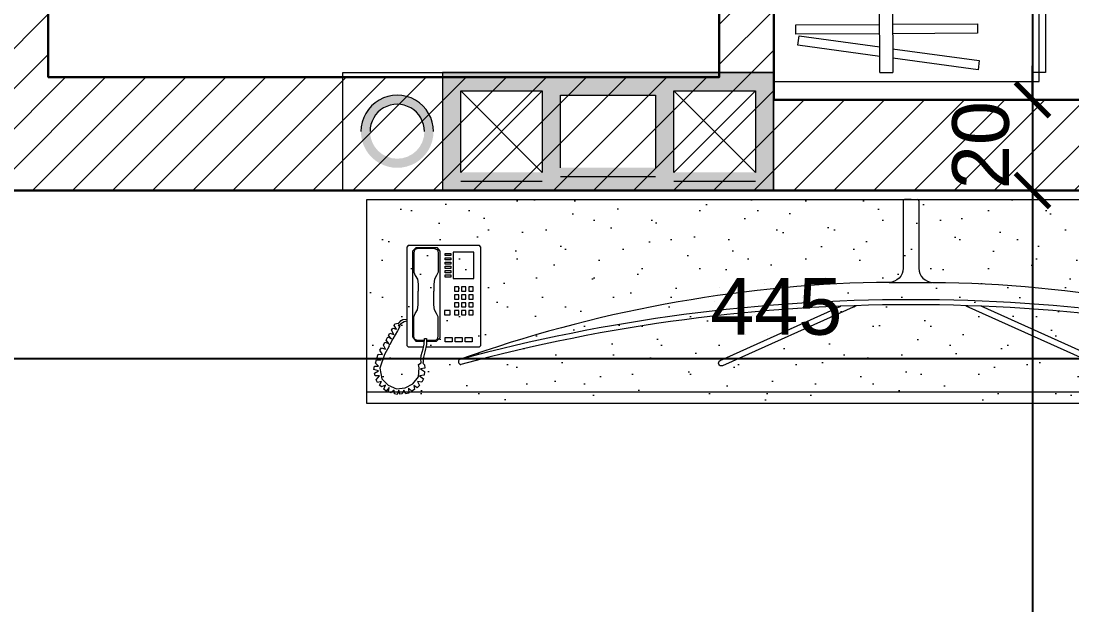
# Model space of a CAD drawing. Header units: feet. Extents: x 92587 to 97987, y -55119 to -48334.
# Drawn here: x 95055.1 to 95286.9, y -51703.7 to -51575 of the extents above; entities that cross this region are included whole.
import ezdxf

# ---------------------------------------------------------------- set-up
doc = ezdxf.new("R2010")
doc.units = ezdxf.units.FT
doc.header["$LTSCALE"] = 50
doc.header["$MEASUREMENT"] = 0
doc.layers.get('0').update_dxf_attribs({"color": 8})
doc.layers.add('BORD', color=5, linetype='Continuous')
doc.layers.add('COTE 50ème', color=1, linetype='Continuous')
for name, color, linetype, lineweight in [('MACONNERIE COUPE', 7, 'Continuous', 30), ('MACONNERIE HACHURE', 253, 'Continuous', 13), ('mobilimi', 8, 'Continuous', 9), ('PERCEMENT', 253, 'Continuous', 20)]:
    doc.layers.add(name, color=color, linetype=linetype, lineweight=lineweight)
doc.styles.add('RS_TXT_50', font='arial.ttf', dxfattribs={"height": 12.5})
doc.dimstyles.new('RS_50CM_LINEAIRE', dxfattribs={"dimscale": 5, "dimtxt": 12.5, "dimasz": 1.5, "dimexe": 1, "dimexo": 2.5, "dimgap": 1, "dimtad": 1, "dimdec": 1, "dimrnd": 0.5, "dimdsep": 46, "dimtxsty": 'RS_TXT_50', "dimblk1": 'ARCHTICK', "dimblk2": 'ARCHTICK', "dimsah": 1, "dimcen": 2.5, "dimdle": 1, "dimclrt": 4, "dimadec": 0, "dimazin": 2, "dimtfac": 1, "dimtdec": 1, "dimtix": 1, "dimtmove": 2, "dimatfit": 3, "dimfxl": 1, "dimtolj": 1, "dimtzin": 0, "dimarcsym": 0})

# ---------------------------------------------------------------- blocks, each defined once
blk = doc.blocks.new('Samsung Curved UHD TV_top_cad-block.com')
at = {"color": 0}
for points in [[(-9.4, 104), (-9.4, 18.2, -0.414214), (-27.4, 0.2), (-43.3, 0.2, 0.08003), (-575.5, -98.3)], [(10.6, 104), (10.6, 18.2, 0.414214), (28.6, 0.2), (44.4, 0.2, -0.08003), (576.7, -98.3)], [(-69.5, -29.6), (-240.1, -106.2, -0.969023), (-243.1, -99.6), (-88.9, -30.3)], [(70.7, -29.6), (241.3, -106.2, 0.969023), (244.3, -99.6), (90.1, -30.3)]]:
    blk.add_lwpolyline(points, format="xyb", dxfattribs=at)
for points in [[(0.6, 105.8), (-7.6, 105.8)], [(0.6, 105.8), (8.8, 105.8)]]:
    blk.add_lwpolyline(points, dxfattribs=at)
for centre, radius, start, end in [((-7.6, 104), 1.8, 90, 180), ((8.8, 104), 1.8, 0, 90), ((-1.5, 2066.6), 2066.6, 269.2806, 270.801), ((0.6, -2232.7), 2210.8, 74.8955, 105.1045), ((0.6, -2232.7), 2204.3, 74.8955, 105.1045), ((-573.7, -101.2), 3.43, 122.2401, 267.969), ((574.9, -101.2), 3.43, 272.031, 57.7599)]:
    blk.add_arc(centre, radius, start, end, dxfattribs=at)
blk = doc.blocks.new('_ArchTick')
at = {"color": 0, "linetype": 'ByBlock', "const_width": 0.15}
blk.add_lwpolyline([(-0.5, -0.5), (0.5, 0.5)], dxfattribs=at)
blk = doc.blocks.new('*D812')
at = {"layer": 'COTE 50ème', "color": 0, "lineweight": -2, "ltscale": 0.5, "transparency": 16777216}
for p, q in [((94999.24, -51624.86), (94999.24, -51654.37)), ((95444.11, -51631.74), (95444.11, -51654.37)), ((94994.24, -51649.37), (95449.11, -51649.37))]:
    blk.add_line(p, q, dxfattribs=at)
at = {"layer": 'Defpoints', "color": 0, "ltscale": 0.5, "transparency": 16777216}
for p in [(94999.24, -51612.36), (95444.11, -51619.24), (95444.11, -51649.37)]:
    blk.add_point(p, dxfattribs=at)
at = {"layer": 'COTE 50ème', "color": 0, "lineweight": -2, "ltscale": 0.5, "transparency": 16777216, "xscale": 7.5, "yscale": 7.5, "zscale": 7.5, "rotation": 180}
blk.add_blockref('_ArchTick', (94999.24, -51649.37), dxfattribs=at)
at = {"layer": 'COTE 50ème', "color": 0, "lineweight": -2, "ltscale": 0.5, "transparency": 16777216, "xscale": 7.5, "yscale": 7.5, "zscale": 7.5}
blk.add_blockref('_ArchTick', (95444.11, -51649.37), dxfattribs=at)
at = {"layer": 'COTE 50ème', "color": 4, "lineweight": 5, "ltscale": 0.5, "transparency": 16777216, "insert": (95221.68, -51638.01), "char_height": 12.5, "attachment_point": 5, "style": 'RS_TXT_50'}
blk.add_mtext('\\A1;445', dxfattribs=at)
blk = doc.blocks.new('*D865')
at = {"layer": 'COTE 50ème', "color": 0, "lineweight": -2, "ltscale": 0.5, "transparency": 16777216}
for p, q in [((95278.2, -51414.36), (95278.2, -51597.36)), ((95233.61, -51419.36), (95283.2, -51419.36)), ((95239.49, -51592.36), (95283.2, -51592.36))]:
    blk.add_line(p, q, dxfattribs=at)
at = {"layer": 'Defpoints', "color": 0, "ltscale": 0.5, "transparency": 16777216}
for p in [(95221.11, -51419.36), (95226.99, -51592.36), (95278.2, -51592.36)]:
    blk.add_point(p, dxfattribs=at)
at = {"layer": 'COTE 50ème', "color": 0, "lineweight": -2, "ltscale": 0.5, "transparency": 16777216, "xscale": 7.5, "yscale": 7.5, "zscale": 7.5}
for p, rotation in [((95278.2, -51419.36), 90), ((95278.2, -51592.36), 270)]:
    blk.add_blockref('_ArchTick', p, dxfattribs=dict(at, rotation=rotation))
at = {"layer": 'COTE 50ème', "color": 4, "lineweight": 5, "ltscale": 0.5, "transparency": 16777216, "insert": (95266.82, -51505.86), "char_height": 12.5, "attachment_point": 5, "rotation": 90, "style": 'RS_TXT_50'}
blk.add_mtext('\\A1;173', dxfattribs=at)
blk = doc.blocks.new('*D866')
at = {"layer": 'COTE 50ème', "color": 0, "lineweight": -2, "ltscale": 0.5, "transparency": 16777216}
for p, q in [((95278.2, -51592.36), (95278.2, -51584.86)), ((95239.49, -51592.36), (95283.2, -51592.36)), ((95278.2, -51592.36), (95278.2, -51612.36)), ((95239.49, -51612.36), (95283.2, -51612.36)), ((95278.2, -51612.36), (95278.2, -51619.86))]:
    blk.add_line(p, q, dxfattribs=at)
at = {"layer": 'Defpoints', "color": 0, "ltscale": 0.5, "transparency": 16777216}
for p in [(95226.99, -51592.36), (95226.99, -51612.36), (95278.2, -51612.36)]:
    blk.add_point(p, dxfattribs=at)
at = {"layer": 'COTE 50ème', "color": 0, "lineweight": -2, "ltscale": 0.5, "transparency": 16777216, "xscale": 7.5, "yscale": 7.5, "zscale": 7.5}
for p, rotation in [((95278.2, -51592.36), 270), ((95278.2, -51612.36), 90)]:
    blk.add_blockref('_ArchTick', p, dxfattribs=dict(at, rotation=rotation))
at = {"layer": 'COTE 50ème', "color": 4, "lineweight": 5, "ltscale": 0.5, "transparency": 16777216, "insert": (95266.82, -51602.36), "char_height": 12.5, "attachment_point": 5, "rotation": 90, "style": 'RS_TXT_50'}
blk.add_mtext('\\A1;20', dxfattribs=at)
blk = doc.blocks.new('*D867')
at = {"layer": 'COTE 50ème', "color": 0, "lineweight": -2, "ltscale": 0.5, "transparency": 16777216}
for p, q in [((95278.2, -51607.36), (95278.2, -52017.36)), ((95239.49, -51612.36), (95283.2, -51612.36)), ((95221.61, -52012.36), (95283.2, -52012.36))]:
    blk.add_line(p, q, dxfattribs=at)
at = {"layer": 'Defpoints', "color": 0, "ltscale": 0.5, "transparency": 16777216}
for p in [(95226.99, -51612.36), (95209.11, -52012.36), (95278.2, -52012.36)]:
    blk.add_point(p, dxfattribs=at)
at = {"layer": 'COTE 50ème', "color": 0, "lineweight": -2, "ltscale": 0.5, "transparency": 16777216, "xscale": 7.5, "yscale": 7.5, "zscale": 7.5}
for p, rotation in [((95278.2, -51612.36), 90), ((95278.2, -52012.36), 270)]:
    blk.add_blockref('_ArchTick', p, dxfattribs=dict(at, rotation=rotation))
at = {"layer": 'COTE 50ème', "color": 4, "lineweight": 5, "ltscale": 0.5, "transparency": 16777216, "insert": (95266.82, -51812.36), "char_height": 12.5, "attachment_point": 5, "rotation": 90, "style": 'RS_TXT_50'}
blk.add_mtext('\\A1;400', dxfattribs=at)

msp = doc.modelspace()

# ---------------------------------------------------------------- hatches: boundary and pattern name
at = {"layer": 'MACONNERIE HACHURE'}
h = msp.add_hatch(dxfattribs=at)
h.set_pattern_fill('ANSI31', color=256, scale=50, style=0)
h.set_pattern_definition([(45, (0, 5835.283), (-4.41941738, 4.41941738), [])])
h.paths.add_polyline_path([(93729.11, -50527.36), (93729.11, -50358.36), (93801.11, -50358.36), (93801.11, -50337.36), (93779.11, -50337.36), (93779.11, -50332.36), (93959.11, -50332.36), (93959.11, -50344.36), (93909.11, -50344.36), (93909.11, -50517.36), (93887.11, -50517.36), (93887.11, -50505.36), (93897.11, -50505.36), (93897.11, -50344.36), (93806.11, -50344.36), (93806.11, -50363.36), (93749.11, -50363.36), (93749.11, -50505.36), (93805.11, -50505.36), (93805.11, -50517.36), (93741.11, -50517.36), (93741.11, -50527.36)])
h.paths.add_polyline_path([(94298.94, -51192.36), (94249.11, -51192.36), (94249.11, -51152.36), (94298.94, -51152.36)])
h.paths.add_polyline_path([(94459.11, -51192.36), (94419.11, -51192.36), (94419.11, -51152.36), (94459.11, -51152.36)])
h.paths.add_polyline_path([(94319.11, -51547.36), (94229.11, -51547.36), (94229.11, -51487.36), (94076.11, -51487.36), (94076.11, -51547.36), (94064.11, -51547.36), (94064.11, -51427.36), (94084.11, -51427.36), (94084.11, -51462.36), (94249.11, -51462.36), (94249.11, -51511.36), (94319.11, -51511.36), (94319.11, -51462.36), (94354.11, -51462.36), (94354.11, -51482.36), (94344.11, -51482.36), (94344.11, -51532.36), (94319.11, -51532.36), (94319.11, -51516.36), (94249.11, -51516.36), (94249.11, -51542.36), (94319.11, -51542.36)])
h.paths.add_polyline_path([(93749.11, -49932.36), (93849.11, -49932.36), (93849.11, -49907.36), (93749.11, -49907.36)])
h.paths.add_polyline_path([(93514.11, -51940.47), (93489.11, -51940.47), (93489.11, -51987.36), (93514.11, -51987.36)])
h.paths.add_polyline_path([(93514.11, -50042.36), (93489.11, -50042.36), (93489.11, -50022.36), (93514.11, -50022.36)])
h.paths.add_polyline_path([(94196.61, -51192.36), (94214.11, -51192.36), (94214.11, -51172.36), (94196.61, -51172.36)])
h.paths.add_polyline_path([(93874.11, -51305.36), (93864.11, -51305.36), (93864.11, -51317.36), (93904.11, -51317.36), (93904.11, -51305.36), (93894.11, -51305.36), (93894.11, -50987.36), (94064.11, -50987.36), (94064.11, -51305.36), (93986.1, -51305.36), (93986.1, -51317.36), (94064.11, -51317.36), (94064.11, -51327.36), (94084.11, -51327.36), (94084.11, -51192.36), (94096.61, -51192.36), (94096.61, -51172.36), (94084.11, -51172.36), (94084.11, -50957.36), (94063.11, -50957.36), (94063.11, -50627.36), (93965.1, -50627.36), (93965.1, -50639.36), (94043.11, -50639.36), (94043.11, -50957.36), (93873.11, -50957.36), (93873.11, -50639.36), (93883.11, -50639.36), (93883.11, -50627.36), (93843.11, -50627.36), (93843.11, -50639.36), (93853.11, -50639.36), (93853.11, -50957.36), (93514.11, -50957.36), (93514.11, -50912.36), (93489.11, -50912.36), (93489.11, -50962.36), (93379.11, -50962.36), (93379.11, -50982.36), (93489.11, -50982.36), (93489.11, -51032.36), (93514.11, -51032.36), (93514.11, -50987.36), (93874.11, -50987.36)])
h.paths.add_polyline_path([(93706.11, -50332.36), (93706.11, -50352.36), (93404.11, -50352.36), (93404.11, -50417.36), (93379.11, -50417.36), (93379.11, -50327.36), (93489.11, -50327.36), (93489.11, -50312.36), (93514.11, -50312.36), (93514.11, -50332.36)])
h.paths.add_polyline_path([(94149.11, -50235.36), (94174.11, -50235.36), (94174.11, -50513.36), (94226.11, -50513.36), (94226.11, -50535.36), (94214.11, -50535.36), (94214.11, -50525.36), (94089.11, -50525.36), (94089.11, -50513.36), (94149.11, -50513.36)])
h.paths.add_polyline_path([(94174.11, -50162.36), (94174.11, -50142.36), (94224.11, -50142.36), (94224.11, -50022.36), (94249.11, -50022.36), (94249.11, -50137.36), (94266.61, -50137.36), (94266.61, -50162.36)])
h.paths.add_polyline_path([(93514.11, -49972.36), (93514.11, -49932.36), (93569.11, -49932.36), (93569.11, -49907.36), (93489.11, -49907.36), (93489.11, -49972.36)])
h.paths.add_polyline_path([(94089.11, -49932.36), (94029.11, -49932.36), (94029.11, -49907.36), (94114.11, -49907.36), (94114.11, -49972.36), (94114.11, -49972.36), (94114.11, -50022.36), (94089.11, -50022.36)])
h.paths.add_polyline_path([(93514.11, -51612.36), (93514.11, -51670.47), (93489.11, -51670.47), (93489.11, -51617.36), (93379.11, -51617.36), (93379.11, -51527.36), (93404.11, -51527.36), (93404.11, -51592.36), (93737.11, -51592.36), (93737.11, -51419.36), (93749.11, -51419.36), (93749.11, -51427.36), (93805.11, -51427.36), (93805.11, -51439.36), (93749.11, -51439.36), (93749.11, -51587.36), (93897.11, -51587.36), (93897.11, -51439.36), (93887.11, -51439.36), (93887.11, -51427.36), (93909.11, -51427.36), (93909.11, -51600.36), (93958.97, -51600.36), (93958.97, -51612.36)])
h.paths.add_polyline_path([(93749.11, -51285.36), (93749.11, -51305.36), (93772.11, -51305.36), (93772.11, -51317.36), (93749.11, -51317.36), (93749.11, -51327.36), (93737.11, -51327.36), (93737.11, -51297.36), (93514.11, -51297.36), (93514.11, -51285.36)], flags=17)
h.paths.add_polyline_path([(93729.11, -50647.36), (93514.11, -50647.36), (93514.11, -50659.36), (93741.11, -50659.36), (93741.11, -50639.36), (93751.11, -50639.36), (93751.11, -50627.36), (93741.11, -50627.36), (93741.11, -50619.36), (93729.11, -50619.36)])
h.paths.add_polyline_path([(94314.11, -50647.36), (94314.11, -50635.36), (94226.11, -50635.36), (94226.11, -50627.36), (94214.11, -50627.36), (94214.11, -50647.36)])
h.paths.add_polyline_path([(93404.11, -51297.36), (93379.11, -51297.36), (93379.11, -51347.36), (93404.11, -51347.36)])
h.paths.add_polyline_path([(93404.11, -50647.36), (93379.11, -50647.36), (93379.11, -50597.36), (93404.11, -50597.36)])
h.paths.add_polyline_path([(93514.11, -51247.36), (93489.11, -51247.36), (93489.11, -51192.47), (93514.11, -51192.47)], flags=17)
h.paths.add_polyline_path([(93514.11, -50697.36), (93489.11, -50697.36), (93489.11, -50752.25), (93514.11, -50752.25)], flags=17)
h.paths.add_polyline_path([(94659.28, -51192.36), (94709.11, -51192.36), (94709.11, -51152.36), (94659.28, -51152.36)])
h.paths.add_polyline_path([(94499.11, -51192.36), (94539.11, -51192.36), (94539.11, -51152.36), (94499.11, -51152.36)])
h.paths.add_polyline_path([(94344.11, -52012.36), (94364.11, -52012.36), (94364.11, -52037.36), (94344.11, -52037.36)])
h.paths.add_polyline_path([(94029.11, -52012.36), (94029.11, -52037.36), (94209.11, -52037.36), (94209.11, -52012.36)])
h.paths.add_polyline_path([(94639.11, -51547.36), (94729.11, -51547.36), (94729.11, -51487.36), (94882.11, -51487.36), (94882.11, -51547.36), (94894.11, -51547.36), (94894.11, -51427.36), (94874.11, -51427.36), (94874.11, -51462.36), (94709.11, -51462.36), (94709.11, -51511.36), (94639.11, -51511.36), (94639.11, -51462.36), (94454.11, -51462.36), (94454.11, -51482.36), (94614.11, -51482.36), (94614.11, -51532.36), (94639.11, -51532.36), (94639.11, -51516.36), (94709.11, -51516.36), (94709.11, -51542.36), (94639.11, -51542.36)])
h.paths.add_polyline_path([(95209.11, -49932.36), (95109.11, -49932.36), (95109.11, -49907.36), (95209.11, -49907.36)])
h.paths.add_polyline_path([(95444.11, -51940.47), (95469.11, -51940.47), (95469.11, -51987.36), (95444.11, -51987.36)])
h.paths.add_polyline_path([(95444.11, -50042.36), (95469.11, -50042.36), (95469.11, -50022.36), (95444.11, -50022.36)])
h.paths.add_polyline_path([(94761.61, -51192.36), (94744.11, -51192.36), (94744.11, -51172.36), (94761.61, -51172.36)])
h.paths.add_polyline_path([(94464.11, -50162.36), (94446.61, -50162.36), (94446.61, -50137.36), (94464.11, -50137.36), (94464.11, -49972.36), (94494.11, -49972.36), (94494.11, -50137.36), (94511.72, -50137.36), (94511.72, -50162.36), (94494.11, -50162.36), (94494.11, -50635.36), (94562.11, -50635.36), (94562.11, -50647.36), (94494.11, -50647.36), (94494.11, -50822.36), (94464.11, -50822.36), (94464.11, -50647.36), (94396.11, -50647.36), (94396.11, -50635.36), (94464.11, -50635.36)])
h.paths.add_polyline_path([(95084.11, -51305.36), (95094.11, -51305.36), (95094.11, -51317.36), (95054.11, -51317.36), (95054.11, -51305.36), (95064.11, -51305.36), (95064.11, -50987.36), (94894.11, -50987.36), (94894.11, -51305.36), (94972.12, -51305.36), (94972.12, -51317.36), (94894.11, -51317.36), (94894.11, -51327.36), (94874.11, -51327.36), (94874.11, -51192.36), (94861.61, -51192.36), (94861.61, -51172.36), (94874.11, -51172.36), (94874.11, -50957.36), (94895.11, -50957.36), (94895.11, -50627.36), (94993.12, -50627.36), (94993.12, -50639.36), (94915.11, -50639.36), (94915.11, -50957.36), (95085.11, -50957.36), (95085.11, -50639.36), (95075.11, -50639.36), (95075.11, -50627.36), (95115.11, -50627.36), (95115.11, -50639.36), (95105.11, -50639.36), (95105.11, -50957.36), (95444.11, -50957.36), (95444.11, -50912.36), (95469.11, -50912.36), (95469.11, -50962.36), (95579.11, -50962.36), (95579.11, -50982.36), (95469.11, -50982.36), (95469.11, -51032.36), (95444.11, -51032.36), (95444.11, -50987.36), (95084.11, -50987.36)])
h.paths.add_polyline_path([(95229.11, -50358.36), (95157.11, -50358.36), (95157.11, -50337.36), (95179.11, -50337.36), (95179.11, -50332.36), (94999.11, -50332.36), (94999.11, -50344.36), (95049.11, -50344.36), (95049.11, -50517.36), (95071.11, -50517.36), (95071.11, -50505.36), (95061.11, -50505.36), (95061.11, -50344.36), (95152.11, -50344.36), (95152.11, -50363.36), (95209.11, -50363.36), (95209.11, -50505.36), (95153.11, -50505.36), (95153.11, -50517.36), (95217.11, -50517.36), (95217.11, -50527.36), (95229.11, -50527.36)])
h.paths.add_polyline_path([(95252.11, -50332.36), (95252.11, -50352.36), (95554.11, -50352.36), (95554.11, -50417.36), (95579.11, -50417.36), (95579.11, -50327.36), (95469.11, -50327.36), (95469.11, -50312.36), (95444.11, -50312.36), (95444.11, -50332.36)])
h.paths.add_polyline_path([(94809.11, -50235.36), (94784.11, -50235.36), (94784.11, -50513.36), (94732.11, -50513.36), (94732.11, -50535.36), (94744.11, -50535.36), (94744.11, -50525.36), (94869.11, -50525.36), (94869.11, -50513.36), (94809.11, -50513.36)])
h.paths.add_polyline_path([(94784.11, -50162.36), (94784.11, -50142.36), (94734.11, -50142.36), (94734.11, -50022.36), (94709.11, -50022.36), (94709.11, -50137.36), (94691.61, -50137.36), (94691.61, -50162.36)])
h.paths.add_polyline_path([(95444.11, -49972.36), (95444.11, -49932.36), (95389.11, -49932.36), (95389.11, -49907.36), (95469.11, -49907.36), (95469.11, -49972.36)])
h.paths.add_polyline_path([(94869.11, -49932.36), (94929.11, -49932.36), (94929.11, -49907.36), (94844.11, -49907.36), (94844.11, -49972.36), (94844.11, -49972.36), (94844.11, -50022.36), (94869.11, -50022.36)])
h.paths.add_polyline_path([(93514.11, -52012.36), (93569.11, -52012.36), (93569.11, -52037.36), (93514.11, -52037.36)])
h.paths.add_polyline_path([(93749.11, -52012.36), (93749.11, -52037.36), (93849.11, -52037.36), (93849.11, -52012.36)])
h.paths.add_polyline_path([(94464.11, -52012.36), (94614.11, -52012.36), (94614.11, -52037.36), (94464.11, -52037.36)])
h.paths.add_polyline_path([(94749.11, -52012.36), (95444.11, -52012.36), (95444.11, -52037.36), (94749.11, -52037.36)])
h.paths.add_polyline_path([(95444.11, -51612.36), (95444.11, -51670.47), (95469.11, -51670.47), (95469.11, -51617.36), (95579.11, -51617.36), (95579.11, -51527.36), (95554.11, -51527.36), (95554.11, -51592.36), (95221.11, -51592.36), (95221.11, -51419.36), (95209.11, -51419.36), (95209.11, -51427.36), (95153.11, -51427.36), (95153.11, -51439.36), (95209.11, -51439.36), (95209.11, -51587.36), (95061.11, -51587.36), (95061.11, -51439.36), (95071.11, -51439.36), (95071.11, -51427.36), (95049.11, -51427.36), (95049.11, -51600.36), (94999.24, -51600.36), (94999.24, -51612.36)])
h.paths.add_polyline_path([(95209.11, -51285.36), (95209.11, -51305.36), (95186.11, -51305.36), (95186.11, -51317.36), (95209.11, -51317.36), (95209.11, -51327.36), (95221.11, -51327.36), (95221.11, -51297.36), (95444.11, -51297.36), (95444.11, -51285.36)], flags=17)
h.paths.add_polyline_path([(95229.11, -50647.36), (95444.11, -50647.36), (95444.11, -50659.36), (95217.11, -50659.36), (95217.11, -50639.36), (95207.11, -50639.36), (95207.11, -50627.36), (95217.11, -50627.36), (95217.11, -50619.36), (95229.11, -50619.36)])
h.paths.add_polyline_path([(94644.11, -50647.36), (94644.11, -50635.36), (94732.11, -50635.36), (94732.11, -50627.36), (94744.11, -50627.36), (94744.11, -50647.36)])
h.paths.add_polyline_path([(95554.11, -51297.36), (95579.11, -51297.36), (95579.11, -51347.36), (95554.11, -51347.36)])
h.paths.add_polyline_path([(95554.11, -50647.36), (95579.11, -50647.36), (95579.11, -50597.36), (95554.11, -50597.36)])
h.paths.add_polyline_path([(95444.11, -51247.36), (95469.11, -51247.36), (95469.11, -51192.47), (95444.11, -51192.47)], flags=17)
h.paths.add_polyline_path([(95444.11, -50697.36), (95469.11, -50697.36), (95469.11, -50752.25), (95444.11, -50752.25)], flags=17)
at = {"layer": 'mobilimi'}
h = msp.add_hatch(dxfattribs=at)
h.set_pattern_fill('CUT_STONE', color=256, angle=180, style=0, pattern_type=2)
h.set_pattern_definition([(135, (92126.818, -53973.5925), (6.363961, 6.363961), [0, -6, 0, -9]), (70, (92106.818, -53973.5925), (-8.457234, 3.078181), [0, -4.4, 0, -7.6])])
h.paths.add_polyline_path([(95371.4, -51659.36), (95131.4, -51659.36), (95131.4, -51614.36), (95371.4, -51614.36)])
at = {"layer": 'PERCEMENT'}
h = msp.add_hatch(color=256, dxfattribs=at)
h.paths.add_polyline_path([(95148.08, -51612.36), (95221.08, -51612.36), (95221.08, -51586.36), (95148.08, -51586.36)])
h.paths.add_polyline_path([(95152.08, -51608.36), (95152.08, -51590.36), (95170.08, -51590.36), (95170.08, -51608.36)], flags=0)
h.paths.add_polyline_path([(95174.08, -51591.36), (95195.08, -51591.36), (95195.08, -51607.36), (95174.08, -51607.36)], flags=0)
h.paths.add_polyline_path([(95199.08, -51608.36), (95199.08, -51590.36), (95217.08, -51590.36), (95217.08, -51608.36)], flags=0)
h = msp.add_hatch(color=256, dxfattribs=at)
edge = h.paths.add_edge_path()
edge.add_ellipse((95138.08, -51599.36), major_axis=(-5.66, -5.66), ratio=1, start_angle=135, end_angle=315)
edge.add_ellipse((95138.08, -51599.36), major_axis=(-5.66, -5.66), ratio=1, start_angle=315, end_angle=495)
edge = h.paths.add_edge_path(flags=0)
edge.add_ellipse((95138.08, -51599.36), major_axis=(4.24, -4.24), ratio=1, start_angle=-135, end_angle=45, ccw=False)
edge.add_ellipse((95138.08, -51599.36), major_axis=(4.24, -4.24), ratio=1, start_angle=45, end_angle=225, ccw=False)

# ---------------------------------------------------------------- linework, layer by layer
at = {"layer": 'BORD', "lineweight": 5, "ltscale": 0.5}
msp.add_lwpolyline([(95221.08, -51612.36), (95126.08, -51612.36), (95126.08, -51586.36), (95221.08, -51586.36)], close=True, dxfattribs=at)
at = {"layer": 'MACONNERIE COUPE'}
msp.add_lwpolyline([(95444.11, -51612.36), (95444.11, -51670.47), (95469.11, -51670.47), (95469.11, -51617.36), (95579.11, -51617.36), (95579.11, -51527.36), (95554.11, -51527.36), (95554.11, -51592.36), (95221.11, -51592.36), (95221.11, -51419.36), (95209.11, -51419.36), (95209.11, -51427.36), (95153.11, -51427.36), (95153.11, -51439.36), (95209.11, -51439.36), (95209.11, -51587.36), (95061.11, -51587.36), (95061.11, -51439.36), (95071.11, -51439.36), (95071.11, -51427.36), (95049.11, -51427.36), (95049.11, -51600.36), (94999.24, -51600.36), (94999.24, -51612.36)], close=True, dxfattribs=at)
at = {"layer": 'mobilimi'}
for p, q in [((95244.52, -51586.35), (95244.01, -51470.5)), ((95246.83, -51470.5), (95247.39, -51586.35)), ((95247.39, -51583.23), (95247.39, -51583.24)), ((95170.08, -51610.36), (95152.08, -51610.36)), ((95195.08, -51609.36), (95174.08, -51609.36)), ((95217.08, -51610.36), (95199.08, -51610.36)), ((95131.4, -51659.36), (95131.4, -51614.36)), ((95131.4, -51614.36), (95371.4, -51614.36)), ((95148.08, -51614.36), (95221.08, -51614.36)), ((95140.48, -51624.52), (95140.17, -51624.83)), ((95140.17, -51624.83), (95140.17, -51646.53)), ((95156.21, -51624.52), (95140.48, -51624.52)), ((95142.21, -51624.99), (95141.43, -51625.77)), ((95141.9, -51625.46), (95141.74, -51626.09)), ((95142.53, -51625.15), (95141.9, -51625.46)), ((95146.93, -51624.99), (95142.21, -51624.99)), ((95146.3, -51625.15), (95142.53, -51625.15)), ((95146.3, -51625.15), (95146.93, -51625.46)), ((95147.56, -51625.77), (95146.93, -51624.99)), ((95146.93, -51625.46), (95147.09, -51626.09)), ((95156.53, -51624.83), (95156.21, -51624.52)), ((95156.53, -51646.53), (95156.53, -51624.83)), ((95141.43, -51625.77), (95141.43, -51644.65)), ((95141.74, -51626.09), (95141.74, -51630.34)), ((95147.09, -51626.09), (95147.09, -51630.34)), ((95147.56, -51644.8), (95147.56, -51625.77)), ((95148.66, -51626.25), (95149.92, -51626.25)), ((95148.66, -51626.72), (95148.66, -51626.25)), ((95149.92, -51626.72), (95148.66, -51626.72)), ((95148.66, -51627.19), (95149.92, -51627.19)), ((95148.66, -51627.66), (95148.66, -51627.19)), ((95149.92, -51627.66), (95148.66, -51627.66)), ((95149.92, -51626.25), (95149.92, -51626.72)), ((95149.92, -51627.19), (95149.92, -51627.66)), ((95150.39, -51625.93), (95150.39, -51631.75)), ((95154.95, -51625.93), (95150.39, -51625.93)), ((95154.95, -51631.75), (95154.95, -51625.93)), ((95148.66, -51628.13), (95149.92, -51628.13)), ((95148.66, -51628.61), (95148.66, -51628.13)), ((95149.92, -51628.61), (95148.66, -51628.61)), ((95148.66, -51629.55), (95148.66, -51629.08)), ((95148.66, -51629.08), (95149.92, -51629.08)), ((95149.92, -51629.55), (95148.66, -51629.55)), ((95148.66, -51630.02), (95149.92, -51630.02)), ((95148.66, -51630.49), (95148.66, -51630.02)), ((95149.92, -51628.13), (95149.92, -51628.61)), ((95149.92, -51629.08), (95149.92, -51629.55)), ((95149.92, -51630.02), (95149.92, -51630.49)), ((95141.74, -51630.34), (95142.06, -51631.12)), ((95142.06, -51631.12), (95142.53, -51631.91)), ((95142.53, -51631.91), (95142.69, -51633.01)), ((95146.3, -51631.91), (95146.15, -51633.01)), ((95146.77, -51631.12), (95146.3, -51631.91)), ((95147.09, -51630.34), (95146.77, -51631.12)), ((95149.92, -51630.49), (95148.66, -51630.49)), ((95148.66, -51630.96), (95149.92, -51630.96)), ((95148.66, -51631.44), (95148.66, -51630.96)), ((95149.92, -51631.44), (95148.66, -51631.44)), ((95149.92, -51630.96), (95149.92, -51631.44)), ((95150.39, -51631.75), (95154.95, -51631.75)), ((95142.69, -51633.01), (95142.69, -51634.58)), ((95142.69, -51637.57), (95142.69, -51634.58)), ((95146.15, -51633.01), (95146.15, -51634.58)), ((95146.15, -51637.57), (95146.15, -51634.58)), ((95150.71, -51633.64), (95150.71, -51634.58)), ((95151.65, -51633.64), (95150.71, -51633.64)), ((95150.71, -51634.58), (95151.65, -51634.58)), ((95151.65, -51634.58), (95151.65, -51633.64)), ((95153.22, -51633.64), (95152.28, -51633.64)), ((95152.28, -51633.64), (95152.28, -51634.58)), ((95152.28, -51634.58), (95153.22, -51634.58)), ((95153.22, -51634.58), (95153.22, -51633.64)), ((95153.85, -51633.64), (95153.85, -51634.58)), ((95154.8, -51633.64), (95153.85, -51633.64)), ((95153.85, -51634.58), (95154.8, -51634.58)), ((95154.8, -51634.58), (95154.8, -51633.64)), ((95150.71, -51635.37), (95150.71, -51636.31)), ((95151.65, -51635.37), (95150.71, -51635.37)), ((95150.71, -51636.31), (95151.65, -51636.31)), ((95151.65, -51637.1), (95150.71, -51637.1)), ((95150.71, -51637.1), (95150.71, -51638.04)), ((95151.65, -51636.31), (95151.65, -51635.37)), ((95151.65, -51638.04), (95151.65, -51637.1)), ((95152.28, -51635.37), (95152.28, -51636.31)), ((95153.22, -51635.37), (95152.28, -51635.37)), ((95152.28, -51636.31), (95153.22, -51636.31)), ((95153.22, -51637.1), (95152.28, -51637.1)), ((95152.28, -51637.1), (95152.28, -51638.04)), ((95153.22, -51636.31), (95153.22, -51635.37)), ((95153.22, -51638.04), (95153.22, -51637.1)), ((95153.85, -51635.37), (95153.85, -51636.31)), ((95154.8, -51635.37), (95153.85, -51635.37)), ((95153.85, -51636.31), (95154.8, -51636.31)), ((95153.85, -51637.1), (95153.85, -51638.04)), ((95154.8, -51637.1), (95153.85, -51637.1)), ((95154.8, -51636.31), (95154.8, -51635.37)), ((95154.8, -51638.04), (95154.8, -51637.1)), ((95141.74, -51640.24), (95142.06, -51639.46)), ((95142.06, -51639.46), (95142.53, -51638.67)), ((95142.53, -51638.67), (95142.69, -51637.57)), ((95146.3, -51638.67), (95146.15, -51637.57)), ((95146.77, -51639.46), (95146.3, -51638.67)), ((95147.09, -51640.24), (95146.77, -51639.46)), ((95148.5, -51638.83), (95148.5, -51639.77)), ((95149.76, -51638.83), (95148.5, -51638.83)), ((95149.76, -51639.77), (95149.76, -51638.83)), ((95150.71, -51638.04), (95151.65, -51638.04)), ((95150.71, -51638.83), (95150.71, -51639.77)), ((95151.65, -51638.83), (95150.71, -51638.83)), ((95151.65, -51639.77), (95151.65, -51638.83)), ((95152.28, -51638.04), (95153.22, -51638.04)), ((95153.22, -51638.83), (95152.28, -51638.83)), ((95152.28, -51638.83), (95152.28, -51639.77)), ((95153.22, -51639.77), (95153.22, -51638.83)), ((95153.85, -51638.04), (95154.8, -51638.04)), ((95153.85, -51638.83), (95153.85, -51639.77)), ((95154.8, -51638.83), (95153.85, -51638.83)), ((95154.8, -51639.77), (95154.8, -51638.83)), ((95137.42, -51642.11), (95137.55, -51641.76)), ((95137.55, -51641.76), (95137.9, -51641.67)), ((95137.9, -51641.67), (95138.47, -51641.64)), ((95138.47, -51641.64), (95138.92, -51641.03)), ((95139.24, -51641.57), (95138.82, -51641.86)), ((95138.92, -51641.03), (95139.3, -51640.81)), ((95139.59, -51641.32), (95139.24, -51641.57)), ((95139.3, -51640.81), (95140.17, -51640.72)), ((95140.17, -51641.19), (95139.59, -51641.32)), ((95141.74, -51644.49), (95141.74, -51640.24)), ((95147.09, -51644.49), (95147.09, -51640.24)), ((95148.5, -51639.77), (95149.76, -51639.77)), ((95150.71, -51639.77), (95151.65, -51639.77)), ((95152.28, -51639.77), (95153.22, -51639.77)), ((95153.85, -51639.77), (95154.8, -51639.77)), ((95136.18, -51644.31), (95136.43, -51643.8)), ((95136.43, -51643.8), (95137.36, -51644.09)), ((95136.85, -51643.17), (95137.1, -51642.69)), ((95137.36, -51644.09), (95136.85, -51643.17)), ((95137.1, -51642.69), (95137.93, -51642.94)), ((95138.12, -51643.32), (95137.1, -51645.04)), ((95137.93, -51642.94), (95137.42, -51642.11)), ((95138.69, -51642.37), (95138.12, -51643.32)), ((95138.63, -51642.05), (95138.31, -51642.05)), ((95138.31, -51642.05), (95138.69, -51642.37)), ((95138.82, -51641.86), (95138.63, -51642.05)), ((95135.03, -51646.48), (95135.38, -51645.81)), ((95135.38, -51645.81), (95136.24, -51646.1)), ((95135.67, -51645.36), (95135.99, -51644.66)), ((95136.24, -51646.1), (95135.67, -51645.36)), ((95135.99, -51644.66), (95136.85, -51645.04)), ((95136.85, -51645.04), (95136.18, -51644.31)), ((95136.43, -51646.35), (95136.21, -51646.41)), ((95136.21, -51646.41), (95136.31, -51646.67)), ((95137.1, -51645.04), (95136.43, -51646.35)), ((95141.43, -51644.65), (95142.21, -51645.59)), ((95141.9, -51645.12), (95141.74, -51644.49)), ((95142.53, -51645.43), (95141.9, -51645.12)), ((95142.21, -51645.59), (95144.06, -51645.59)), ((95144.07, -51645.43), (95142.53, -51645.43)), ((95143.79, -51647.24), (95144.01, -51646.22)), ((95144.01, -51646.22), (95144.1, -51644.96)), ((95144.1, -51644.96), (95144.57, -51644.96)), ((95144.55, -51646.32), (95144.17, -51647.91)), ((95144.57, -51644.96), (95144.55, -51646.32)), ((95144.56, -51645.59), (95146.77, -51645.59)), ((95146.3, -51645.43), (95144.57, -51645.43)), ((95146.3, -51645.43), (95146.93, -51645.12)), ((95146.77, -51645.59), (95147.56, -51644.8)), ((95146.93, -51645.12), (95147.09, -51644.49)), ((95148.66, -51644.8), (95150.23, -51644.8)), ((95148.66, -51645.75), (95148.66, -51644.8)), ((95150.23, -51645.75), (95148.66, -51645.75)), ((95150.23, -51644.8), (95150.23, -51645.75)), ((95150.86, -51644.8), (95152.44, -51644.8)), ((95150.86, -51645.75), (95150.86, -51644.8)), ((95152.44, -51645.75), (95150.86, -51645.75)), ((95152.44, -51644.8), (95152.44, -51645.75)), ((95153.07, -51644.8), (95154.64, -51644.8)), ((95153.07, -51645.75), (95153.07, -51644.8)), ((95154.64, -51645.75), (95153.07, -51645.75)), ((95154.64, -51644.8), (95154.64, -51645.75)), ((95133.6, -51649.38), (95133.89, -51648.42)), ((95133.89, -51648.42), (95134.84, -51648.52)), ((95135.29, -51648.52), (95134.24, -51651.51)), ((95134.27, -51647.59), (95134.62, -51647.08)), ((95134.84, -51648.52), (95134.27, -51647.59)), ((95134.62, -51647.08), (95135.51, -51647.34)), ((95135.51, -51647.34), (95135.03, -51646.48)), ((95136.31, -51646.67), (95135.29, -51648.52)), ((95140.17, -51646.53), (95140.48, -51646.85)), ((95140.48, -51646.85), (95143.87, -51646.85)), ((95143.31, -51649.5), (95143.4, -51648.74)), ((95143.4, -51648.74), (95143.79, -51647.24)), ((95144.17, -51647.91), (95143.79, -51649.41)), ((95144.42, -51646.85), (95156.21, -51646.85)), ((95156.21, -51646.85), (95156.53, -51646.53)), ((95132.93, -51651.86), (95133.09, -51651.06)), ((95133.09, -51651.06), (95133.95, -51651.06)), ((95133.28, -51650.43), (95133.51, -51649.69)), ((95133.95, -51651.06), (95133.28, -51650.43)), ((95133.51, -51649.69), (95134.52, -51649.73)), ((95134.52, -51649.73), (95133.6, -51649.38)), ((95142.77, -51650.75), (95143.34, -51650.33)), ((95142.9, -51651.48), (95142.77, -51650.75)), ((95143.34, -51650.33), (95143.31, -51649.5)), ((95143.82, -51650.24), (95143.72, -51650.43)), ((95143.72, -51650.43), (95144.07, -51650.78)), ((95143.79, -51649.41), (95143.82, -51650.24)), ((95144.07, -51650.78), (95144.14, -51651.54)), ((95133.92, -51652.15), (95132.93, -51651.86)), ((95133.09, -51652.62), (95133.92, -51652.15)), ((95133.22, -51653.26), (95133.09, -51652.62)), ((95134.21, -51653.23), (95133.22, -51653.26)), ((95133.44, -51654.09), (95134.21, -51653.23)), ((95134.24, -51651.51), (95134.68, -51653.9)), ((95142.74, -51653.48), (95142.9, -51651.48)), ((95144.04, -51653.1), (95143.02, -51653.2)), ((95143.02, -51653.2), (95143.91, -51653.9)), ((95144.14, -51651.54), (95143.21, -51651.7)), ((95143.21, -51651.7), (95144.11, -51652.24)), ((95144.11, -51652.24), (95144.04, -51653.1)), ((95133.7, -51654.73), (95133.44, -51654.09)), ((95134.62, -51654.44), (95133.7, -51654.73)), ((95134.17, -51655.3), (95134.62, -51654.44)), ((95134.59, -51655.68), (95134.17, -51655.3)), ((95135.48, -51655.3), (95134.59, -51655.68)), ((95134.68, -51653.9), (95136.08, -51655.27)), ((95135.1, -51656.16), (95135.48, -51655.3)), ((95136.08, -51655.27), (95137.93, -51656.06)), ((95139.84, -51655.9), (95141.53, -51655.01)), ((95141.53, -51655.01), (95142.74, -51653.48)), ((95142.51, -51655.9), (95141.78, -51655.36)), ((95141.78, -51655.36), (95141.91, -51656.22)), ((95142.99, -51655.33), (95142.51, -51655.9)), ((95143.5, -51654.63), (95142.55, -51654.44)), ((95142.55, -51654.44), (95142.99, -51655.33)), ((95143.91, -51653.9), (95143.5, -51654.63)), ((95371.4, -51656.86), (95131.4, -51656.86)), ((95135.61, -51656.61), (95135.1, -51656.16)), ((95136.28, -51655.78), (95135.61, -51656.61)), ((95136.18, -51656.73), (95136.28, -51655.78)), ((95136.69, -51656.99), (95136.18, -51656.73)), ((95137.42, -51656.35), (95136.69, -51656.99)), ((95137.45, -51657.21), (95137.42, -51656.35)), ((95138.06, -51657.37), (95137.45, -51657.21)), ((95137.93, -51656.06), (95139.84, -51655.9)), ((95138.41, -51656.35), (95138.06, -51657.37)), ((95138.63, -51657.27), (95138.41, -51656.35)), ((95139.17, -51657.21), (95138.63, -51657.27)), ((95139.55, -51656.35), (95139.17, -51657.21)), ((95139.97, -51657.21), (95139.55, -51656.35)), ((95140.64, -51657.02), (95139.97, -51657.21)), ((95140.54, -51655.97), (95140.64, -51657.02)), ((95141.3, -51656.61), (95140.54, -51655.97)), ((95141.91, -51656.22), (95141.3, -51656.61)), ((95371.4, -51659.36), (95131.4, -51659.36))]:
    msp.add_line(p, q, dxfattribs=at)
for points in [[(95279.7, -51588.36), (95279.7, -51468.36), (95221.08, -51468.36), (95221.08, -51588.36)], [(95278.33, -51586.35), (95278.33, -51528.86), (95281.08, -51528.86), (95281.08, -51586.35)]]:
    msp.add_lwpolyline(points, close=True, dxfattribs=at)
for points in [[(95225.97, -51575.82), (95244.44, -51575.73)], [(95244.45, -51577.8), (95225.98, -51577.89), (95225.97, -51575.82)], [(95247.26, -51575.71), (95266.08, -51575.62), (95266.09, -51577.7), (95247.27, -51577.79)], [(95244.54, -51582.81), (95226.45, -51580.31), (95226.74, -51578.26)], [(95226.74, -51578.26), (95244.53, -51580.71)], [(95247.35, -51581.1), (95266.47, -51583.74), (95266.19, -51585.79), (95247.36, -51583.2)], [(95244.52, -51586.35), (95247.39, -51586.35)]]:
    msp.add_lwpolyline(points, dxfattribs=at)
at = {"layer": 'PERCEMENT'}
for p, q in [((95221.08, -51586.36), (95148.08, -51586.36)), ((95148.08, -51586.36), (95148.08, -51612.36)), ((95221.08, -51612.36), (95221.08, -51586.36)), ((95152.08, -51608.36), (95152.08, -51590.36)), ((95152.08, -51590.36), (95170.08, -51590.36)), ((95152.08, -51608.36), (95170.08, -51590.36)), ((95152.08, -51590.36), (95170.08, -51608.36)), ((95170.08, -51590.36), (95170.08, -51608.36)), ((95199.08, -51608.36), (95199.08, -51590.36)), ((95199.08, -51590.36), (95217.08, -51590.36)), ((95199.08, -51608.36), (95217.08, -51590.36)), ((95199.08, -51590.36), (95217.08, -51608.36)), ((95217.08, -51590.36), (95217.08, -51608.36)), ((95174.08, -51591.36), (95195.08, -51591.36)), ((95174.08, -51607.36), (95174.08, -51591.36)), ((95195.08, -51591.36), (95195.08, -51607.36))]:
    msp.add_line(p, q, dxfattribs=at)
for major_axis in [(-5.66, -5.66), (-4.24, -4.24)]:
    msp.add_ellipse((95138.08, -51599.36), major_axis=major_axis, ratio=1, start_param=2.356194, end_param=5.497787, dxfattribs=at)

# ---------------------------------------------------------------- block references
at = {"layer": 'mobilimi', "xscale": 0.1728, "yscale": 0.1728, "zscale": 0.1728}
msp.add_blockref('Samsung Curved UHD TV_top_cad-block.com', (95251.3, -51632.65), dxfattribs=at)

# ---------------------------------------------------------------- dimensions: what is measured, and where the dimension line sits
at = {"layer": 'COTE 50ème', "lineweight": 5, "ltscale": 0.5}
for base, p1, p2, angle, picture, middle in [((95278.2, -51592.36), (95221.11, -51419.36), (95226.99, -51592.36), 270, '*D865', (95266.82, -51505.86)), ((95278.2, -51612.36), (95226.99, -51592.36), (95226.99, -51612.36), 270, '*D866', (95266.82, -51602.36)), ((95278.2, -52012.36), (95226.99, -51612.36), (95209.11, -52012.36), 270, '*D867', (95266.82, -51812.36)), ((95444.11, -51649.37), (94999.24, -51612.36), (95444.11, -51619.24), 180, '*D812', (95221.68, -51638.01))]:
    dim = msp.add_linear_dim(base=base, p1=p1, p2=p2, angle=angle, dimstyle='RS_50CM_LINEAIRE', dxfattribs=at)
    dim.commit()
    dim.dimension.update_dxf_attribs({"geometry": picture, "text_midpoint": middle})

doc.saveas('drawing.dxf')
